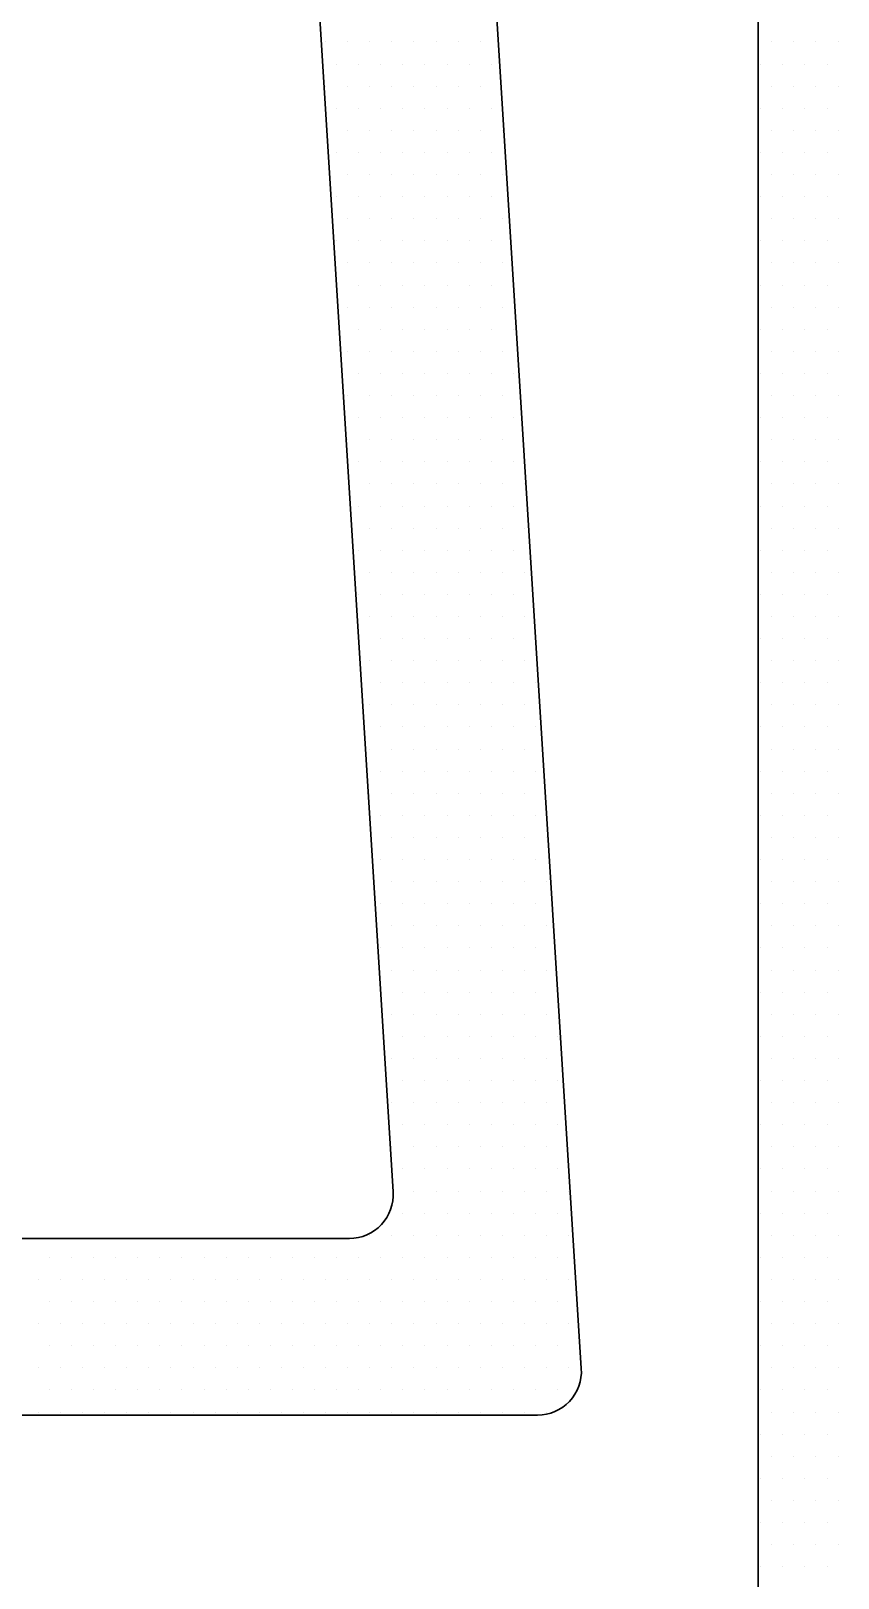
# Model space of a CAD drawing. Header units: inches. Extents: x 3.8 to 36.3, y 0.9 to 43.6.
# Drawn here: x 26.116 to 26.687, y 7.549 to 8.643 of the extents above; entities that cross this region are included whole.
import ezdxf

# ---------------------------------------------------------------- set-up
doc = ezdxf.new("R2010")
doc.units = ezdxf.units.IN
doc.header["$MEASUREMENT"] = 0
doc.layers.add('R-SWTS-DET1', color=1, linetype='Continuous')
doc.layers.add('R-SWTS-PAT1', color=5, linetype='Continuous')

msp = doc.modelspace()

# ---------------------------------------------------------------- linework, layer by layer
at = {"layer": 'R-SWTS-DET1', "lineweight": 30}
for p, q in [((26.50499, 7.6975), (26.40505, 9.29737)), ((26.28207, 9.2605), (26.37193, 7.8225)), ((26.63005, 9.08707), (26.63005, 7.49207)), ((26.34099, 7.78957), (24.92605, 7.78957)), ((24.39005, 7.66457), (26.47405, 7.66457))]:
    msp.add_line(p, q, dxfattribs=at)
for centre, end in [((26.34099, 7.82057), 3.57585), ((26.47405, 7.69557), 3.57435)]:
    msp.add_arc(centre, 0.031, 270, end, dxfattribs=at)
at = {"layer": 'R-SWTS-PAT1'}
for p, q in [((26.32411, 8.63558), (26.32411, 8.63558)), ((26.33974, 8.63558), (26.33974, 8.63558)), ((26.35536, 8.63558), (26.35536, 8.63558)), ((26.37099, 8.63558), (26.37099, 8.63558)), ((26.38661, 8.63558), (26.38661, 8.63558)), ((26.40224, 8.63558), (26.40224, 8.63558)), ((26.41786, 8.63558), (26.41786, 8.63558)), ((26.43349, 8.63558), (26.43349, 8.63558)), ((26.6397, 8.63558), (26.6397, 8.63558)), ((26.65532, 8.63558), (26.65532, 8.63558)), ((26.67095, 8.63558), (26.67095, 8.63558)), ((26.68657, 8.63558), (26.68657, 8.63558)), ((26.33193, 8.61996), (26.33193, 8.61996)), ((26.34755, 8.61996), (26.34755, 8.61996)), ((26.36318, 8.61996), (26.36318, 8.61996)), ((26.3788, 8.61996), (26.3788, 8.61996)), ((26.39443, 8.61996), (26.39443, 8.61996)), ((26.41005, 8.61996), (26.41005, 8.61996)), ((26.42568, 8.61996), (26.42568, 8.61996)), ((26.4413, 8.61996), (26.4413, 8.61996)), ((26.63189, 8.61996), (26.63189, 8.61996)), ((26.64751, 8.61996), (26.64751, 8.61996)), ((26.66314, 8.61996), (26.66314, 8.61996)), ((26.67876, 8.61996), (26.67876, 8.61996)), ((26.32411, 8.60433), (26.32411, 8.60433)), ((26.33974, 8.60433), (26.33974, 8.60433)), ((26.35536, 8.60433), (26.35536, 8.60433)), ((26.37099, 8.60433), (26.37099, 8.60433)), ((26.38661, 8.60433), (26.38661, 8.60433)), ((26.40224, 8.60433), (26.40224, 8.60433)), ((26.41786, 8.60433), (26.41786, 8.60433)), ((26.43349, 8.60433), (26.43349, 8.60433)), ((26.6397, 8.60433), (26.6397, 8.60433)), ((26.65532, 8.60433), (26.65532, 8.60433)), ((26.67095, 8.60433), (26.67095, 8.60433)), ((26.68657, 8.60433), (26.68657, 8.60433)), ((26.33193, 8.58871), (26.33193, 8.58871)), ((26.34755, 8.58871), (26.34755, 8.58871)), ((26.36318, 8.58871), (26.36318, 8.58871)), ((26.3788, 8.58871), (26.3788, 8.58871)), ((26.39443, 8.58871), (26.39443, 8.58871)), ((26.41005, 8.58871), (26.41005, 8.58871)), ((26.42568, 8.58871), (26.42568, 8.58871)), ((26.4413, 8.58871), (26.4413, 8.58871)), ((26.63189, 8.58871), (26.63189, 8.58871)), ((26.64751, 8.58871), (26.64751, 8.58871)), ((26.66314, 8.58871), (26.66314, 8.58871)), ((26.67876, 8.58871), (26.67876, 8.58871)), ((26.33974, 8.57308), (26.33974, 8.57308)), ((26.35536, 8.57308), (26.35536, 8.57308)), ((26.37099, 8.57308), (26.37099, 8.57308)), ((26.38661, 8.57308), (26.38661, 8.57308)), ((26.40224, 8.57308), (26.40224, 8.57308)), ((26.41786, 8.57308), (26.41786, 8.57308)), ((26.43349, 8.57308), (26.43349, 8.57308)), ((26.44911, 8.57308), (26.44911, 8.57308)), ((26.6397, 8.57308), (26.6397, 8.57308)), ((26.65532, 8.57308), (26.65532, 8.57308)), ((26.67095, 8.57308), (26.67095, 8.57308)), ((26.68657, 8.57308), (26.68657, 8.57308)), ((26.33193, 8.55746), (26.33193, 8.55746)), ((26.34755, 8.55746), (26.34755, 8.55746)), ((26.36318, 8.55746), (26.36318, 8.55746)), ((26.3788, 8.55746), (26.3788, 8.55746)), ((26.39443, 8.55746), (26.39443, 8.55746)), ((26.41005, 8.55746), (26.41005, 8.55746)), ((26.42568, 8.55746), (26.42568, 8.55746)), ((26.4413, 8.55746), (26.4413, 8.55746)), ((26.63189, 8.55746), (26.63189, 8.55746)), ((26.64751, 8.55746), (26.64751, 8.55746)), ((26.66314, 8.55746), (26.66314, 8.55746)), ((26.67876, 8.55746), (26.67876, 8.55746)), ((26.33974, 8.54183), (26.33974, 8.54183)), ((26.35536, 8.54183), (26.35536, 8.54183)), ((26.37099, 8.54183), (26.37099, 8.54183)), ((26.38661, 8.54183), (26.38661, 8.54183)), ((26.40224, 8.54183), (26.40224, 8.54183)), ((26.41786, 8.54183), (26.41786, 8.54183)), ((26.43349, 8.54183), (26.43349, 8.54183)), ((26.44911, 8.54183), (26.44911, 8.54183)), ((26.6397, 8.54183), (26.6397, 8.54183)), ((26.65532, 8.54183), (26.65532, 8.54183)), ((26.67095, 8.54183), (26.67095, 8.54183)), ((26.68657, 8.54183), (26.68657, 8.54183)), ((26.33193, 8.52621), (26.33193, 8.52621)), ((26.34755, 8.52621), (26.34755, 8.52621)), ((26.36318, 8.52621), (26.36318, 8.52621)), ((26.3788, 8.52621), (26.3788, 8.52621)), ((26.39443, 8.52621), (26.39443, 8.52621)), ((26.41005, 8.52621), (26.41005, 8.52621)), ((26.42568, 8.52621), (26.42568, 8.52621)), ((26.4413, 8.52621), (26.4413, 8.52621)), ((26.63189, 8.52621), (26.63189, 8.52621)), ((26.64751, 8.52621), (26.64751, 8.52621)), ((26.66314, 8.52621), (26.66314, 8.52621)), ((26.67876, 8.52621), (26.67876, 8.52621)), ((26.33974, 8.51058), (26.33974, 8.51058)), ((26.35536, 8.51058), (26.35536, 8.51058)), ((26.37099, 8.51058), (26.37099, 8.51058)), ((26.38661, 8.51058), (26.38661, 8.51058)), ((26.40224, 8.51058), (26.40224, 8.51058)), ((26.41786, 8.51058), (26.41786, 8.51058)), ((26.43349, 8.51058), (26.43349, 8.51058)), ((26.44911, 8.51058), (26.44911, 8.51058)), ((26.6397, 8.51058), (26.6397, 8.51058)), ((26.65532, 8.51058), (26.65532, 8.51058)), ((26.67095, 8.51058), (26.67095, 8.51058)), ((26.68657, 8.51058), (26.68657, 8.51058)), ((26.33193, 8.49496), (26.33193, 8.49496)), ((26.34755, 8.49496), (26.34755, 8.49496)), ((26.36318, 8.49496), (26.36318, 8.49496)), ((26.3788, 8.49496), (26.3788, 8.49496)), ((26.39443, 8.49496), (26.39443, 8.49496)), ((26.41005, 8.49496), (26.41005, 8.49496)), ((26.42568, 8.49496), (26.42568, 8.49496)), ((26.4413, 8.49496), (26.4413, 8.49496)), ((26.63189, 8.49496), (26.63189, 8.49496)), ((26.64751, 8.49496), (26.64751, 8.49496)), ((26.66314, 8.49496), (26.66314, 8.49496)), ((26.67876, 8.49496), (26.67876, 8.49496)), ((26.33974, 8.47933), (26.33974, 8.47933)), ((26.35536, 8.47933), (26.35536, 8.47933)), ((26.37099, 8.47933), (26.37099, 8.47933)), ((26.38661, 8.47933), (26.38661, 8.47933)), ((26.40224, 8.47933), (26.40224, 8.47933)), ((26.41786, 8.47933), (26.41786, 8.47933)), ((26.43349, 8.47933), (26.43349, 8.47933)), ((26.44911, 8.47933), (26.44911, 8.47933)), ((26.6397, 8.47933), (26.6397, 8.47933)), ((26.65532, 8.47933), (26.65532, 8.47933)), ((26.67095, 8.47933), (26.67095, 8.47933)), ((26.68657, 8.47933), (26.68657, 8.47933)), ((26.33193, 8.46371), (26.33193, 8.46371)), ((26.34755, 8.46371), (26.34755, 8.46371)), ((26.36318, 8.46371), (26.36318, 8.46371)), ((26.3788, 8.46371), (26.3788, 8.46371)), ((26.39443, 8.46371), (26.39443, 8.46371)), ((26.41005, 8.46371), (26.41005, 8.46371)), ((26.42568, 8.46371), (26.42568, 8.46371)), ((26.4413, 8.46371), (26.4413, 8.46371)), ((26.45693, 8.46371), (26.45693, 8.46371)), ((26.63189, 8.46371), (26.63189, 8.46371)), ((26.64751, 8.46371), (26.64751, 8.46371)), ((26.66314, 8.46371), (26.66314, 8.46371)), ((26.67876, 8.46371), (26.67876, 8.46371)), ((26.33974, 8.44808), (26.33974, 8.44808)), ((26.35536, 8.44808), (26.35536, 8.44808)), ((26.37099, 8.44808), (26.37099, 8.44808)), ((26.38661, 8.44808), (26.38661, 8.44808)), ((26.40224, 8.44808), (26.40224, 8.44808)), ((26.41786, 8.44808), (26.41786, 8.44808)), ((26.43349, 8.44808), (26.43349, 8.44808)), ((26.44911, 8.44808), (26.44911, 8.44808)), ((26.6397, 8.44808), (26.6397, 8.44808)), ((26.65532, 8.44808), (26.65532, 8.44808)), ((26.67095, 8.44808), (26.67095, 8.44808)), ((26.68657, 8.44808), (26.68657, 8.44808)), ((26.34755, 8.43246), (26.34755, 8.43246)), ((26.36318, 8.43246), (26.36318, 8.43246)), ((26.3788, 8.43246), (26.3788, 8.43246)), ((26.39443, 8.43246), (26.39443, 8.43246)), ((26.41005, 8.43246), (26.41005, 8.43246)), ((26.42568, 8.43246), (26.42568, 8.43246)), ((26.4413, 8.43246), (26.4413, 8.43246)), ((26.45693, 8.43246), (26.45693, 8.43246)), ((26.63189, 8.43246), (26.63189, 8.43246)), ((26.64751, 8.43246), (26.64751, 8.43246)), ((26.66314, 8.43246), (26.66314, 8.43246)), ((26.67876, 8.43246), (26.67876, 8.43246)), ((26.33974, 8.41683), (26.33974, 8.41683)), ((26.35536, 8.41683), (26.35536, 8.41683)), ((26.37099, 8.41683), (26.37099, 8.41683)), ((26.38661, 8.41683), (26.38661, 8.41683)), ((26.40224, 8.41683), (26.40224, 8.41683)), ((26.41786, 8.41683), (26.41786, 8.41683)), ((26.43349, 8.41683), (26.43349, 8.41683)), ((26.44911, 8.41683), (26.44911, 8.41683)), ((26.6397, 8.41683), (26.6397, 8.41683)), ((26.65532, 8.41683), (26.65532, 8.41683)), ((26.67095, 8.41683), (26.67095, 8.41683)), ((26.68657, 8.41683), (26.68657, 8.41683)), ((26.34755, 8.40121), (26.34755, 8.40121)), ((26.36318, 8.40121), (26.36318, 8.40121)), ((26.3788, 8.40121), (26.3788, 8.40121)), ((26.39443, 8.40121), (26.39443, 8.40121)), ((26.41005, 8.40121), (26.41005, 8.40121)), ((26.42568, 8.40121), (26.42568, 8.40121)), ((26.4413, 8.40121), (26.4413, 8.40121)), ((26.45693, 8.40121), (26.45693, 8.40121)), ((26.63189, 8.40121), (26.63189, 8.40121)), ((26.64751, 8.40121), (26.64751, 8.40121)), ((26.66314, 8.40121), (26.66314, 8.40121)), ((26.67876, 8.40121), (26.67876, 8.40121)), ((26.33974, 8.38558), (26.33974, 8.38558)), ((26.35536, 8.38558), (26.35536, 8.38558)), ((26.37099, 8.38558), (26.37099, 8.38558)), ((26.38661, 8.38558), (26.38661, 8.38558)), ((26.40224, 8.38558), (26.40224, 8.38558)), ((26.41786, 8.38558), (26.41786, 8.38558)), ((26.43349, 8.38558), (26.43349, 8.38558)), ((26.44911, 8.38558), (26.44911, 8.38558)), ((26.6397, 8.38558), (26.6397, 8.38558)), ((26.65532, 8.38558), (26.65532, 8.38558)), ((26.67095, 8.38558), (26.67095, 8.38558)), ((26.68657, 8.38558), (26.68657, 8.38558)), ((26.34755, 8.36996), (26.34755, 8.36996)), ((26.36318, 8.36996), (26.36318, 8.36996)), ((26.3788, 8.36996), (26.3788, 8.36996)), ((26.39443, 8.36996), (26.39443, 8.36996)), ((26.41005, 8.36996), (26.41005, 8.36996)), ((26.42568, 8.36996), (26.42568, 8.36996)), ((26.4413, 8.36996), (26.4413, 8.36996)), ((26.45693, 8.36996), (26.45693, 8.36996)), ((26.63189, 8.36996), (26.63189, 8.36996)), ((26.64751, 8.36996), (26.64751, 8.36996)), ((26.66314, 8.36996), (26.66314, 8.36996)), ((26.67876, 8.36996), (26.67876, 8.36996)), ((26.33974, 8.35433), (26.33974, 8.35433)), ((26.35536, 8.35433), (26.35536, 8.35433)), ((26.37099, 8.35433), (26.37099, 8.35433)), ((26.38661, 8.35433), (26.38661, 8.35433)), ((26.40224, 8.35433), (26.40224, 8.35433)), ((26.41786, 8.35433), (26.41786, 8.35433)), ((26.43349, 8.35433), (26.43349, 8.35433)), ((26.44911, 8.35433), (26.44911, 8.35433)), ((26.6397, 8.35433), (26.6397, 8.35433)), ((26.65532, 8.35433), (26.65532, 8.35433)), ((26.67095, 8.35433), (26.67095, 8.35433)), ((26.68657, 8.35433), (26.68657, 8.35433)), ((26.34755, 8.33871), (26.34755, 8.33871)), ((26.36318, 8.33871), (26.36318, 8.33871)), ((26.3788, 8.33871), (26.3788, 8.33871)), ((26.39443, 8.33871), (26.39443, 8.33871)), ((26.41005, 8.33871), (26.41005, 8.33871)), ((26.42568, 8.33871), (26.42568, 8.33871)), ((26.4413, 8.33871), (26.4413, 8.33871)), ((26.45693, 8.33871), (26.45693, 8.33871)), ((26.63189, 8.33871), (26.63189, 8.33871)), ((26.64751, 8.33871), (26.64751, 8.33871)), ((26.66314, 8.33871), (26.66314, 8.33871)), ((26.67876, 8.33871), (26.67876, 8.33871)), ((26.35536, 8.32308), (26.35536, 8.32308)), ((26.37099, 8.32308), (26.37099, 8.32308)), ((26.38661, 8.32308), (26.38661, 8.32308)), ((26.40224, 8.32308), (26.40224, 8.32308)), ((26.41786, 8.32308), (26.41786, 8.32308)), ((26.43349, 8.32308), (26.43349, 8.32308)), ((26.44911, 8.32308), (26.44911, 8.32308)), ((26.46474, 8.32308), (26.46474, 8.32308)), ((26.6397, 8.32308), (26.6397, 8.32308)), ((26.65532, 8.32308), (26.65532, 8.32308)), ((26.67095, 8.32308), (26.67095, 8.32308)), ((26.68657, 8.32308), (26.68657, 8.32308)), ((26.34755, 8.30746), (26.34755, 8.30746)), ((26.36318, 8.30746), (26.36318, 8.30746)), ((26.3788, 8.30746), (26.3788, 8.30746)), ((26.39443, 8.30746), (26.39443, 8.30746)), ((26.41005, 8.30746), (26.41005, 8.30746)), ((26.42568, 8.30746), (26.42568, 8.30746)), ((26.4413, 8.30746), (26.4413, 8.30746)), ((26.45693, 8.30746), (26.45693, 8.30746)), ((26.63189, 8.30746), (26.63189, 8.30746)), ((26.64751, 8.30746), (26.64751, 8.30746)), ((26.66314, 8.30746), (26.66314, 8.30746)), ((26.67876, 8.30746), (26.67876, 8.30746)), ((26.35536, 8.29183), (26.35536, 8.29183)), ((26.37099, 8.29183), (26.37099, 8.29183)), ((26.38661, 8.29183), (26.38661, 8.29183)), ((26.40224, 8.29183), (26.40224, 8.29183)), ((26.41786, 8.29183), (26.41786, 8.29183)), ((26.43349, 8.29183), (26.43349, 8.29183)), ((26.44911, 8.29183), (26.44911, 8.29183)), ((26.46474, 8.29183), (26.46474, 8.29183)), ((26.6397, 8.29183), (26.6397, 8.29183)), ((26.65532, 8.29183), (26.65532, 8.29183)), ((26.67095, 8.29183), (26.67095, 8.29183)), ((26.68657, 8.29183), (26.68657, 8.29183)), ((26.34755, 8.27621), (26.34755, 8.27621)), ((26.36318, 8.27621), (26.36318, 8.27621)), ((26.3788, 8.27621), (26.3788, 8.27621)), ((26.39443, 8.27621), (26.39443, 8.27621)), ((26.41005, 8.27621), (26.41005, 8.27621)), ((26.42568, 8.27621), (26.42568, 8.27621)), ((26.4413, 8.27621), (26.4413, 8.27621)), ((26.45693, 8.27621), (26.45693, 8.27621)), ((26.63189, 8.27621), (26.63189, 8.27621)), ((26.64751, 8.27621), (26.64751, 8.27621)), ((26.66314, 8.27621), (26.66314, 8.27621)), ((26.67876, 8.27621), (26.67876, 8.27621)), ((26.35536, 8.26058), (26.35536, 8.26058)), ((26.37099, 8.26058), (26.37099, 8.26058)), ((26.38661, 8.26058), (26.38661, 8.26058)), ((26.40224, 8.26058), (26.40224, 8.26058)), ((26.41786, 8.26058), (26.41786, 8.26058)), ((26.43349, 8.26058), (26.43349, 8.26058)), ((26.44911, 8.26058), (26.44911, 8.26058)), ((26.46474, 8.26058), (26.46474, 8.26058)), ((26.6397, 8.26058), (26.6397, 8.26058)), ((26.65532, 8.26058), (26.65532, 8.26058)), ((26.67095, 8.26058), (26.67095, 8.26058)), ((26.68657, 8.26058), (26.68657, 8.26058)), ((26.34755, 8.24496), (26.34755, 8.24496)), ((26.36318, 8.24496), (26.36318, 8.24496)), ((26.3788, 8.24496), (26.3788, 8.24496)), ((26.39443, 8.24496), (26.39443, 8.24496)), ((26.41005, 8.24496), (26.41005, 8.24496)), ((26.42568, 8.24496), (26.42568, 8.24496)), ((26.4413, 8.24496), (26.4413, 8.24496)), ((26.45693, 8.24496), (26.45693, 8.24496)), ((26.63189, 8.24496), (26.63189, 8.24496)), ((26.64751, 8.24496), (26.64751, 8.24496)), ((26.66314, 8.24496), (26.66314, 8.24496)), ((26.67876, 8.24496), (26.67876, 8.24496)), ((26.35536, 8.22933), (26.35536, 8.22933)), ((26.37099, 8.22933), (26.37099, 8.22933)), ((26.38661, 8.22933), (26.38661, 8.22933)), ((26.40224, 8.22933), (26.40224, 8.22933)), ((26.41786, 8.22933), (26.41786, 8.22933)), ((26.43349, 8.22933), (26.43349, 8.22933)), ((26.44911, 8.22933), (26.44911, 8.22933)), ((26.46474, 8.22933), (26.46474, 8.22933)), ((26.6397, 8.22933), (26.6397, 8.22933)), ((26.65532, 8.22933), (26.65532, 8.22933)), ((26.67095, 8.22933), (26.67095, 8.22933)), ((26.68657, 8.22933), (26.68657, 8.22933)), ((26.34755, 8.21371), (26.34755, 8.21371)), ((26.36318, 8.21371), (26.36318, 8.21371)), ((26.3788, 8.21371), (26.3788, 8.21371)), ((26.39443, 8.21371), (26.39443, 8.21371)), ((26.41005, 8.21371), (26.41005, 8.21371)), ((26.42568, 8.21371), (26.42568, 8.21371)), ((26.4413, 8.21371), (26.4413, 8.21371)), ((26.45693, 8.21371), (26.45693, 8.21371)), ((26.47255, 8.21371), (26.47255, 8.21371)), ((26.63189, 8.21371), (26.63189, 8.21371)), ((26.64751, 8.21371), (26.64751, 8.21371)), ((26.66314, 8.21371), (26.66314, 8.21371)), ((26.67876, 8.21371), (26.67876, 8.21371)), ((26.35536, 8.19808), (26.35536, 8.19808)), ((26.37099, 8.19808), (26.37099, 8.19808)), ((26.38661, 8.19808), (26.38661, 8.19808)), ((26.40224, 8.19808), (26.40224, 8.19808)), ((26.41786, 8.19808), (26.41786, 8.19808)), ((26.43349, 8.19808), (26.43349, 8.19808)), ((26.44911, 8.19808), (26.44911, 8.19808)), ((26.46474, 8.19808), (26.46474, 8.19808)), ((26.6397, 8.19808), (26.6397, 8.19808)), ((26.65532, 8.19808), (26.65532, 8.19808)), ((26.67095, 8.19808), (26.67095, 8.19808)), ((26.68657, 8.19808), (26.68657, 8.19808)), ((26.36318, 8.18246), (26.36318, 8.18246)), ((26.3788, 8.18246), (26.3788, 8.18246)), ((26.39443, 8.18246), (26.39443, 8.18246)), ((26.41005, 8.18246), (26.41005, 8.18246)), ((26.42568, 8.18246), (26.42568, 8.18246)), ((26.4413, 8.18246), (26.4413, 8.18246)), ((26.45693, 8.18246), (26.45693, 8.18246)), ((26.47255, 8.18246), (26.47255, 8.18246)), ((26.63189, 8.18246), (26.63189, 8.18246)), ((26.64751, 8.18246), (26.64751, 8.18246)), ((26.66314, 8.18246), (26.66314, 8.18246)), ((26.67876, 8.18246), (26.67876, 8.18246)), ((26.35536, 8.16683), (26.35536, 8.16683)), ((26.37099, 8.16683), (26.37099, 8.16683)), ((26.38661, 8.16683), (26.38661, 8.16683)), ((26.40224, 8.16683), (26.40224, 8.16683)), ((26.41786, 8.16683), (26.41786, 8.16683)), ((26.43349, 8.16683), (26.43349, 8.16683)), ((26.44911, 8.16683), (26.44911, 8.16683)), ((26.46474, 8.16683), (26.46474, 8.16683)), ((26.6397, 8.16683), (26.6397, 8.16683)), ((26.65532, 8.16683), (26.65532, 8.16683)), ((26.67095, 8.16683), (26.67095, 8.16683)), ((26.68657, 8.16683), (26.68657, 8.16683)), ((26.36318, 8.15121), (26.36318, 8.15121)), ((26.3788, 8.15121), (26.3788, 8.15121)), ((26.39443, 8.15121), (26.39443, 8.15121)), ((26.41005, 8.15121), (26.41005, 8.15121)), ((26.42568, 8.15121), (26.42568, 8.15121)), ((26.4413, 8.15121), (26.4413, 8.15121)), ((26.45693, 8.15121), (26.45693, 8.15121)), ((26.47255, 8.15121), (26.47255, 8.15121)), ((26.63189, 8.15121), (26.63189, 8.15121)), ((26.64751, 8.15121), (26.64751, 8.15121)), ((26.66314, 8.15121), (26.66314, 8.15121)), ((26.67876, 8.15121), (26.67876, 8.15121)), ((26.35536, 8.13558), (26.35536, 8.13558)), ((26.37099, 8.13558), (26.37099, 8.13558)), ((26.38661, 8.13558), (26.38661, 8.13558)), ((26.40224, 8.13558), (26.40224, 8.13558)), ((26.41786, 8.13558), (26.41786, 8.13558)), ((26.43349, 8.13558), (26.43349, 8.13558)), ((26.44911, 8.13558), (26.44911, 8.13558)), ((26.46474, 8.13558), (26.46474, 8.13558)), ((26.6397, 8.13558), (26.6397, 8.13558)), ((26.65532, 8.13558), (26.65532, 8.13558)), ((26.67095, 8.13558), (26.67095, 8.13558)), ((26.68657, 8.13558), (26.68657, 8.13558)), ((26.36318, 8.11996), (26.36318, 8.11996)), ((26.3788, 8.11996), (26.3788, 8.11996)), ((26.39443, 8.11996), (26.39443, 8.11996)), ((26.41005, 8.11996), (26.41005, 8.11996)), ((26.42568, 8.11996), (26.42568, 8.11996)), ((26.4413, 8.11996), (26.4413, 8.11996)), ((26.45693, 8.11996), (26.45693, 8.11996)), ((26.47255, 8.11996), (26.47255, 8.11996)), ((26.63189, 8.11996), (26.63189, 8.11996)), ((26.64751, 8.11996), (26.64751, 8.11996)), ((26.66314, 8.11996), (26.66314, 8.11996)), ((26.67876, 8.11996), (26.67876, 8.11996)), ((26.35536, 8.10433), (26.35536, 8.10433)), ((26.37099, 8.10433), (26.37099, 8.10433)), ((26.38661, 8.10433), (26.38661, 8.10433)), ((26.40224, 8.10433), (26.40224, 8.10433)), ((26.41786, 8.10433), (26.41786, 8.10433)), ((26.43349, 8.10433), (26.43349, 8.10433)), ((26.44911, 8.10433), (26.44911, 8.10433)), ((26.46474, 8.10433), (26.46474, 8.10433)), ((26.6397, 8.10433), (26.6397, 8.10433)), ((26.65532, 8.10433), (26.65532, 8.10433)), ((26.67095, 8.10433), (26.67095, 8.10433)), ((26.68657, 8.10433), (26.68657, 8.10433)), ((26.36318, 8.08871), (26.36318, 8.08871)), ((26.3788, 8.08871), (26.3788, 8.08871)), ((26.39443, 8.08871), (26.39443, 8.08871)), ((26.41005, 8.08871), (26.41005, 8.08871)), ((26.42568, 8.08871), (26.42568, 8.08871)), ((26.4413, 8.08871), (26.4413, 8.08871)), ((26.45693, 8.08871), (26.45693, 8.08871)), ((26.47255, 8.08871), (26.47255, 8.08871)), ((26.63189, 8.08871), (26.63189, 8.08871)), ((26.64751, 8.08871), (26.64751, 8.08871)), ((26.66314, 8.08871), (26.66314, 8.08871)), ((26.67876, 8.08871), (26.67876, 8.08871)), ((26.37099, 8.07308), (26.37099, 8.07308)), ((26.38661, 8.07308), (26.38661, 8.07308)), ((26.40224, 8.07308), (26.40224, 8.07308)), ((26.41786, 8.07308), (26.41786, 8.07308)), ((26.43349, 8.07308), (26.43349, 8.07308)), ((26.44911, 8.07308), (26.44911, 8.07308)), ((26.46474, 8.07308), (26.46474, 8.07308)), ((26.48036, 8.07308), (26.48036, 8.07308)), ((26.6397, 8.07308), (26.6397, 8.07308)), ((26.65532, 8.07308), (26.65532, 8.07308)), ((26.67095, 8.07308), (26.67095, 8.07308)), ((26.68657, 8.07308), (26.68657, 8.07308)), ((26.36318, 8.05746), (26.36318, 8.05746)), ((26.3788, 8.05746), (26.3788, 8.05746)), ((26.39443, 8.05746), (26.39443, 8.05746)), ((26.41005, 8.05746), (26.41005, 8.05746)), ((26.42568, 8.05746), (26.42568, 8.05746)), ((26.4413, 8.05746), (26.4413, 8.05746)), ((26.45693, 8.05746), (26.45693, 8.05746)), ((26.47255, 8.05746), (26.47255, 8.05746)), ((26.63189, 8.05746), (26.63189, 8.05746)), ((26.64751, 8.05746), (26.64751, 8.05746)), ((26.66314, 8.05746), (26.66314, 8.05746)), ((26.67876, 8.05746), (26.67876, 8.05746)), ((26.37099, 8.04183), (26.37099, 8.04183)), ((26.38661, 8.04183), (26.38661, 8.04183)), ((26.40224, 8.04183), (26.40224, 8.04183)), ((26.41786, 8.04183), (26.41786, 8.04183)), ((26.43349, 8.04183), (26.43349, 8.04183)), ((26.44911, 8.04183), (26.44911, 8.04183)), ((26.46474, 8.04183), (26.46474, 8.04183)), ((26.48036, 8.04183), (26.48036, 8.04183)), ((26.6397, 8.04183), (26.6397, 8.04183)), ((26.65532, 8.04183), (26.65532, 8.04183)), ((26.67095, 8.04183), (26.67095, 8.04183)), ((26.68657, 8.04183), (26.68657, 8.04183)), ((26.36318, 8.02621), (26.36318, 8.02621)), ((26.3788, 8.02621), (26.3788, 8.02621)), ((26.39443, 8.02621), (26.39443, 8.02621)), ((26.41005, 8.02621), (26.41005, 8.02621)), ((26.42568, 8.02621), (26.42568, 8.02621)), ((26.4413, 8.02621), (26.4413, 8.02621)), ((26.45693, 8.02621), (26.45693, 8.02621)), ((26.47255, 8.02621), (26.47255, 8.02621)), ((26.63189, 8.02621), (26.63189, 8.02621)), ((26.64751, 8.02621), (26.64751, 8.02621)), ((26.66314, 8.02621), (26.66314, 8.02621)), ((26.67876, 8.02621), (26.67876, 8.02621)), ((26.37099, 8.01058), (26.37099, 8.01058)), ((26.38661, 8.01058), (26.38661, 8.01058)), ((26.40224, 8.01058), (26.40224, 8.01058)), ((26.41786, 8.01058), (26.41786, 8.01058)), ((26.43349, 8.01058), (26.43349, 8.01058)), ((26.44911, 8.01058), (26.44911, 8.01058)), ((26.46474, 8.01058), (26.46474, 8.01058)), ((26.48036, 8.01058), (26.48036, 8.01058)), ((26.6397, 8.01058), (26.6397, 8.01058)), ((26.65532, 8.01058), (26.65532, 8.01058)), ((26.67095, 8.01058), (26.67095, 8.01058)), ((26.68657, 8.01058), (26.68657, 8.01058)), ((26.36318, 7.99496), (26.36318, 7.99496)), ((26.3788, 7.99496), (26.3788, 7.99496)), ((26.39443, 7.99496), (26.39443, 7.99496)), ((26.41005, 7.99496), (26.41005, 7.99496)), ((26.42568, 7.99496), (26.42568, 7.99496)), ((26.4413, 7.99496), (26.4413, 7.99496)), ((26.45693, 7.99496), (26.45693, 7.99496)), ((26.47255, 7.99496), (26.47255, 7.99496)), ((26.63189, 7.99496), (26.63189, 7.99496)), ((26.64751, 7.99496), (26.64751, 7.99496)), ((26.66314, 7.99496), (26.66314, 7.99496)), ((26.67876, 7.99496), (26.67876, 7.99496)), ((26.37099, 7.97933), (26.37099, 7.97933)), ((26.38661, 7.97933), (26.38661, 7.97933)), ((26.40224, 7.97933), (26.40224, 7.97933)), ((26.41786, 7.97933), (26.41786, 7.97933)), ((26.43349, 7.97933), (26.43349, 7.97933)), ((26.44911, 7.97933), (26.44911, 7.97933)), ((26.46474, 7.97933), (26.46474, 7.97933)), ((26.48036, 7.97933), (26.48036, 7.97933)), ((26.6397, 7.97933), (26.6397, 7.97933)), ((26.65532, 7.97933), (26.65532, 7.97933)), ((26.67095, 7.97933), (26.67095, 7.97933)), ((26.68657, 7.97933), (26.68657, 7.97933)), ((26.36318, 7.96371), (26.36318, 7.96371)), ((26.3788, 7.96371), (26.3788, 7.96371)), ((26.39443, 7.96371), (26.39443, 7.96371)), ((26.41005, 7.96371), (26.41005, 7.96371)), ((26.42568, 7.96371), (26.42568, 7.96371)), ((26.4413, 7.96371), (26.4413, 7.96371)), ((26.45693, 7.96371), (26.45693, 7.96371)), ((26.47255, 7.96371), (26.47255, 7.96371)), ((26.48818, 7.96371), (26.48818, 7.96371)), ((26.63189, 7.96371), (26.63189, 7.96371)), ((26.64751, 7.96371), (26.64751, 7.96371)), ((26.66314, 7.96371), (26.66314, 7.96371)), ((26.67876, 7.96371), (26.67876, 7.96371)), ((26.37099, 7.94808), (26.37099, 7.94808)), ((26.38661, 7.94808), (26.38661, 7.94808)), ((26.40224, 7.94808), (26.40224, 7.94808)), ((26.41786, 7.94808), (26.41786, 7.94808)), ((26.43349, 7.94808), (26.43349, 7.94808)), ((26.44911, 7.94808), (26.44911, 7.94808)), ((26.46474, 7.94808), (26.46474, 7.94808)), ((26.48036, 7.94808), (26.48036, 7.94808)), ((26.6397, 7.94808), (26.6397, 7.94808)), ((26.65532, 7.94808), (26.65532, 7.94808)), ((26.67095, 7.94808), (26.67095, 7.94808)), ((26.68657, 7.94808), (26.68657, 7.94808)), ((26.3788, 7.93246), (26.3788, 7.93246)), ((26.39443, 7.93246), (26.39443, 7.93246)), ((26.41005, 7.93246), (26.41005, 7.93246)), ((26.42568, 7.93246), (26.42568, 7.93246)), ((26.4413, 7.93246), (26.4413, 7.93246)), ((26.45693, 7.93246), (26.45693, 7.93246)), ((26.47255, 7.93246), (26.47255, 7.93246)), ((26.48818, 7.93246), (26.48818, 7.93246)), ((26.63189, 7.93246), (26.63189, 7.93246)), ((26.64751, 7.93246), (26.64751, 7.93246)), ((26.66314, 7.93246), (26.66314, 7.93246)), ((26.67876, 7.93246), (26.67876, 7.93246)), ((26.37099, 7.91683), (26.37099, 7.91683)), ((26.38661, 7.91683), (26.38661, 7.91683)), ((26.40224, 7.91683), (26.40224, 7.91683)), ((26.41786, 7.91683), (26.41786, 7.91683)), ((26.43349, 7.91683), (26.43349, 7.91683)), ((26.44911, 7.91683), (26.44911, 7.91683)), ((26.46474, 7.91683), (26.46474, 7.91683)), ((26.48036, 7.91683), (26.48036, 7.91683)), ((26.6397, 7.91683), (26.6397, 7.91683)), ((26.65532, 7.91683), (26.65532, 7.91683)), ((26.67095, 7.91683), (26.67095, 7.91683)), ((26.68657, 7.91683), (26.68657, 7.91683)), ((26.3788, 7.90121), (26.3788, 7.90121)), ((26.39443, 7.90121), (26.39443, 7.90121)), ((26.41005, 7.90121), (26.41005, 7.90121)), ((26.42568, 7.90121), (26.42568, 7.90121)), ((26.4413, 7.90121), (26.4413, 7.90121)), ((26.45693, 7.90121), (26.45693, 7.90121)), ((26.47255, 7.90121), (26.47255, 7.90121)), ((26.48818, 7.90121), (26.48818, 7.90121)), ((26.63189, 7.90121), (26.63189, 7.90121)), ((26.64751, 7.90121), (26.64751, 7.90121)), ((26.66314, 7.90121), (26.66314, 7.90121)), ((26.67876, 7.90121), (26.67876, 7.90121)), ((26.37099, 7.88558), (26.37099, 7.88558)), ((26.38661, 7.88558), (26.38661, 7.88558)), ((26.40224, 7.88558), (26.40224, 7.88558)), ((26.41786, 7.88558), (26.41786, 7.88558)), ((26.43349, 7.88558), (26.43349, 7.88558)), ((26.44911, 7.88558), (26.44911, 7.88558)), ((26.46474, 7.88558), (26.46474, 7.88558)), ((26.48036, 7.88558), (26.48036, 7.88558)), ((26.6397, 7.88558), (26.6397, 7.88558)), ((26.65532, 7.88558), (26.65532, 7.88558)), ((26.67095, 7.88558), (26.67095, 7.88558)), ((26.68657, 7.88558), (26.68657, 7.88558)), ((26.3788, 7.86996), (26.3788, 7.86996)), ((26.39443, 7.86996), (26.39443, 7.86996)), ((26.41005, 7.86996), (26.41005, 7.86996)), ((26.42568, 7.86996), (26.42568, 7.86996)), ((26.4413, 7.86996), (26.4413, 7.86996)), ((26.45693, 7.86996), (26.45693, 7.86996)), ((26.47255, 7.86996), (26.47255, 7.86996)), ((26.48818, 7.86996), (26.48818, 7.86996)), ((26.63189, 7.86996), (26.63189, 7.86996)), ((26.64751, 7.86996), (26.64751, 7.86996)), ((26.66314, 7.86996), (26.66314, 7.86996)), ((26.67876, 7.86996), (26.67876, 7.86996)), ((26.37099, 7.85433), (26.37099, 7.85433)), ((26.38661, 7.85433), (26.38661, 7.85433)), ((26.40224, 7.85433), (26.40224, 7.85433)), ((26.41786, 7.85433), (26.41786, 7.85433)), ((26.43349, 7.85433), (26.43349, 7.85433)), ((26.44911, 7.85433), (26.44911, 7.85433)), ((26.46474, 7.85433), (26.46474, 7.85433)), ((26.48036, 7.85433), (26.48036, 7.85433)), ((26.6397, 7.85433), (26.6397, 7.85433)), ((26.65532, 7.85433), (26.65532, 7.85433)), ((26.67095, 7.85433), (26.67095, 7.85433)), ((26.68657, 7.85433), (26.68657, 7.85433)), ((26.3788, 7.83871), (26.3788, 7.83871)), ((26.39443, 7.83871), (26.39443, 7.83871)), ((26.41005, 7.83871), (26.41005, 7.83871)), ((26.42568, 7.83871), (26.42568, 7.83871)), ((26.4413, 7.83871), (26.4413, 7.83871)), ((26.45693, 7.83871), (26.45693, 7.83871)), ((26.47255, 7.83871), (26.47255, 7.83871)), ((26.48818, 7.83871), (26.48818, 7.83871)), ((26.63189, 7.83871), (26.63189, 7.83871)), ((26.64751, 7.83871), (26.64751, 7.83871)), ((26.66314, 7.83871), (26.66314, 7.83871)), ((26.67876, 7.83871), (26.67876, 7.83871)), ((26.38661, 7.82308), (26.38661, 7.82308)), ((26.40224, 7.82308), (26.40224, 7.82308)), ((26.41786, 7.82308), (26.41786, 7.82308)), ((26.43349, 7.82308), (26.43349, 7.82308)), ((26.44911, 7.82308), (26.44911, 7.82308)), ((26.46474, 7.82308), (26.46474, 7.82308)), ((26.48036, 7.82308), (26.48036, 7.82308)), ((26.49599, 7.82308), (26.49599, 7.82308)), ((26.6397, 7.82308), (26.6397, 7.82308)), ((26.65532, 7.82308), (26.65532, 7.82308)), ((26.67095, 7.82308), (26.67095, 7.82308)), ((26.68657, 7.82308), (26.68657, 7.82308)), ((26.3788, 7.80746), (26.3788, 7.80746)), ((26.39443, 7.80746), (26.39443, 7.80746)), ((26.41005, 7.80746), (26.41005, 7.80746)), ((26.42568, 7.80746), (26.42568, 7.80746)), ((26.4413, 7.80746), (26.4413, 7.80746)), ((26.45693, 7.80746), (26.45693, 7.80746)), ((26.47255, 7.80746), (26.47255, 7.80746)), ((26.48818, 7.80746), (26.48818, 7.80746)), ((26.63189, 7.80746), (26.63189, 7.80746)), ((26.64751, 7.80746), (26.64751, 7.80746)), ((26.66314, 7.80746), (26.66314, 7.80746)), ((26.67876, 7.80746), (26.67876, 7.80746)), ((26.35536, 7.79183), (26.35536, 7.79183)), ((26.37099, 7.79183), (26.37099, 7.79183)), ((26.38661, 7.79183), (26.38661, 7.79183)), ((26.40224, 7.79183), (26.40224, 7.79183)), ((26.41786, 7.79183), (26.41786, 7.79183)), ((26.43349, 7.79183), (26.43349, 7.79183)), ((26.44911, 7.79183), (26.44911, 7.79183)), ((26.46474, 7.79183), (26.46474, 7.79183)), ((26.48036, 7.79183), (26.48036, 7.79183)), ((26.49599, 7.79183), (26.49599, 7.79183)), ((26.6397, 7.79183), (26.6397, 7.79183)), ((26.65532, 7.79183), (26.65532, 7.79183)), ((26.67095, 7.79183), (26.67095, 7.79183)), ((26.68657, 7.79183), (26.68657, 7.79183)), ((26.1288, 7.77621), (26.1288, 7.77621)), ((26.14443, 7.77621), (26.14443, 7.77621)), ((26.16005, 7.77621), (26.16005, 7.77621)), ((26.17568, 7.77621), (26.17568, 7.77621)), ((26.1913, 7.77621), (26.1913, 7.77621)), ((26.20693, 7.77621), (26.20693, 7.77621)), ((26.22255, 7.77621), (26.22255, 7.77621)), ((26.23818, 7.77621), (26.23818, 7.77621)), ((26.2538, 7.77621), (26.2538, 7.77621)), ((26.26943, 7.77621), (26.26943, 7.77621)), ((26.28505, 7.77621), (26.28505, 7.77621)), ((26.30068, 7.77621), (26.30068, 7.77621)), ((26.3163, 7.77621), (26.3163, 7.77621)), ((26.33193, 7.77621), (26.33193, 7.77621)), ((26.34755, 7.77621), (26.34755, 7.77621)), ((26.36318, 7.77621), (26.36318, 7.77621)), ((26.3788, 7.77621), (26.3788, 7.77621)), ((26.39443, 7.77621), (26.39443, 7.77621)), ((26.41005, 7.77621), (26.41005, 7.77621)), ((26.42568, 7.77621), (26.42568, 7.77621)), ((26.4413, 7.77621), (26.4413, 7.77621)), ((26.45693, 7.77621), (26.45693, 7.77621)), ((26.47255, 7.77621), (26.47255, 7.77621)), ((26.48818, 7.77621), (26.48818, 7.77621)), ((26.63189, 7.77621), (26.63189, 7.77621)), ((26.64751, 7.77621), (26.64751, 7.77621)), ((26.66314, 7.77621), (26.66314, 7.77621)), ((26.67876, 7.77621), (26.67876, 7.77621)), ((26.12099, 7.76058), (26.12099, 7.76058)), ((26.13661, 7.76058), (26.13661, 7.76058)), ((26.15224, 7.76058), (26.15224, 7.76058)), ((26.16786, 7.76058), (26.16786, 7.76058)), ((26.18349, 7.76058), (26.18349, 7.76058)), ((26.19911, 7.76058), (26.19911, 7.76058)), ((26.21474, 7.76058), (26.21474, 7.76058)), ((26.23036, 7.76058), (26.23036, 7.76058)), ((26.24599, 7.76058), (26.24599, 7.76058)), ((26.26161, 7.76058), (26.26161, 7.76058)), ((26.27724, 7.76058), (26.27724, 7.76058)), ((26.29286, 7.76058), (26.29286, 7.76058)), ((26.30849, 7.76058), (26.30849, 7.76058)), ((26.32411, 7.76058), (26.32411, 7.76058)), ((26.33974, 7.76058), (26.33974, 7.76058)), ((26.35536, 7.76058), (26.35536, 7.76058)), ((26.37099, 7.76058), (26.37099, 7.76058)), ((26.38661, 7.76058), (26.38661, 7.76058)), ((26.40224, 7.76058), (26.40224, 7.76058)), ((26.41786, 7.76058), (26.41786, 7.76058)), ((26.43349, 7.76058), (26.43349, 7.76058)), ((26.44911, 7.76058), (26.44911, 7.76058)), ((26.46474, 7.76058), (26.46474, 7.76058)), ((26.48036, 7.76058), (26.48036, 7.76058)), ((26.49599, 7.76058), (26.49599, 7.76058)), ((26.6397, 7.76058), (26.6397, 7.76058)), ((26.65532, 7.76058), (26.65532, 7.76058)), ((26.67095, 7.76058), (26.67095, 7.76058)), ((26.68657, 7.76058), (26.68657, 7.76058)), ((26.1288, 7.74496), (26.1288, 7.74496)), ((26.14443, 7.74496), (26.14443, 7.74496)), ((26.16005, 7.74496), (26.16005, 7.74496)), ((26.17568, 7.74496), (26.17568, 7.74496)), ((26.1913, 7.74496), (26.1913, 7.74496)), ((26.20693, 7.74496), (26.20693, 7.74496)), ((26.22255, 7.74496), (26.22255, 7.74496)), ((26.23818, 7.74496), (26.23818, 7.74496)), ((26.2538, 7.74496), (26.2538, 7.74496)), ((26.26943, 7.74496), (26.26943, 7.74496)), ((26.28505, 7.74496), (26.28505, 7.74496)), ((26.30068, 7.74496), (26.30068, 7.74496)), ((26.3163, 7.74496), (26.3163, 7.74496)), ((26.33193, 7.74496), (26.33193, 7.74496)), ((26.34755, 7.74496), (26.34755, 7.74496)), ((26.36318, 7.74496), (26.36318, 7.74496)), ((26.3788, 7.74496), (26.3788, 7.74496)), ((26.39443, 7.74496), (26.39443, 7.74496)), ((26.41005, 7.74496), (26.41005, 7.74496)), ((26.42568, 7.74496), (26.42568, 7.74496)), ((26.4413, 7.74496), (26.4413, 7.74496)), ((26.45693, 7.74496), (26.45693, 7.74496)), ((26.47255, 7.74496), (26.47255, 7.74496)), ((26.48818, 7.74496), (26.48818, 7.74496)), ((26.63189, 7.74496), (26.63189, 7.74496)), ((26.64751, 7.74496), (26.64751, 7.74496)), ((26.66314, 7.74496), (26.66314, 7.74496)), ((26.67876, 7.74496), (26.67876, 7.74496)), ((26.12099, 7.72933), (26.12099, 7.72933)), ((26.13661, 7.72933), (26.13661, 7.72933)), ((26.15224, 7.72933), (26.15224, 7.72933)), ((26.16786, 7.72933), (26.16786, 7.72933)), ((26.18349, 7.72933), (26.18349, 7.72933)), ((26.19911, 7.72933), (26.19911, 7.72933)), ((26.21474, 7.72933), (26.21474, 7.72933)), ((26.23036, 7.72933), (26.23036, 7.72933)), ((26.24599, 7.72933), (26.24599, 7.72933)), ((26.26161, 7.72933), (26.26161, 7.72933)), ((26.27724, 7.72933), (26.27724, 7.72933)), ((26.29286, 7.72933), (26.29286, 7.72933)), ((26.30849, 7.72933), (26.30849, 7.72933)), ((26.32411, 7.72933), (26.32411, 7.72933)), ((26.33974, 7.72933), (26.33974, 7.72933)), ((26.35536, 7.72933), (26.35536, 7.72933)), ((26.37099, 7.72933), (26.37099, 7.72933)), ((26.38661, 7.72933), (26.38661, 7.72933)), ((26.40224, 7.72933), (26.40224, 7.72933)), ((26.41786, 7.72933), (26.41786, 7.72933)), ((26.43349, 7.72933), (26.43349, 7.72933)), ((26.44911, 7.72933), (26.44911, 7.72933)), ((26.46474, 7.72933), (26.46474, 7.72933)), ((26.48036, 7.72933), (26.48036, 7.72933)), ((26.49599, 7.72933), (26.49599, 7.72933)), ((26.6397, 7.72933), (26.6397, 7.72933)), ((26.65532, 7.72933), (26.65532, 7.72933)), ((26.67095, 7.72933), (26.67095, 7.72933)), ((26.68657, 7.72933), (26.68657, 7.72933)), ((26.1288, 7.71371), (26.1288, 7.71371)), ((26.14443, 7.71371), (26.14443, 7.71371)), ((26.16005, 7.71371), (26.16005, 7.71371)), ((26.17568, 7.71371), (26.17568, 7.71371)), ((26.1913, 7.71371), (26.1913, 7.71371)), ((26.20693, 7.71371), (26.20693, 7.71371)), ((26.22255, 7.71371), (26.22255, 7.71371)), ((26.23818, 7.71371), (26.23818, 7.71371)), ((26.2538, 7.71371), (26.2538, 7.71371)), ((26.26943, 7.71371), (26.26943, 7.71371)), ((26.28505, 7.71371), (26.28505, 7.71371)), ((26.30068, 7.71371), (26.30068, 7.71371)), ((26.3163, 7.71371), (26.3163, 7.71371)), ((26.33193, 7.71371), (26.33193, 7.71371)), ((26.34755, 7.71371), (26.34755, 7.71371)), ((26.36318, 7.71371), (26.36318, 7.71371)), ((26.3788, 7.71371), (26.3788, 7.71371)), ((26.39443, 7.71371), (26.39443, 7.71371)), ((26.41005, 7.71371), (26.41005, 7.71371)), ((26.42568, 7.71371), (26.42568, 7.71371)), ((26.4413, 7.71371), (26.4413, 7.71371)), ((26.45693, 7.71371), (26.45693, 7.71371)), ((26.47255, 7.71371), (26.47255, 7.71371)), ((26.48818, 7.71371), (26.48818, 7.71371)), ((26.5038, 7.71371), (26.5038, 7.71371)), ((26.63189, 7.71371), (26.63189, 7.71371)), ((26.64751, 7.71371), (26.64751, 7.71371)), ((26.66314, 7.71371), (26.66314, 7.71371)), ((26.67876, 7.71371), (26.67876, 7.71371)), ((26.12099, 7.69808), (26.12099, 7.69808)), ((26.13661, 7.69808), (26.13661, 7.69808)), ((26.15224, 7.69808), (26.15224, 7.69808)), ((26.16786, 7.69808), (26.16786, 7.69808)), ((26.18349, 7.69808), (26.18349, 7.69808)), ((26.19911, 7.69808), (26.19911, 7.69808)), ((26.21474, 7.69808), (26.21474, 7.69808)), ((26.23036, 7.69808), (26.23036, 7.69808)), ((26.24599, 7.69808), (26.24599, 7.69808)), ((26.26161, 7.69808), (26.26161, 7.69808)), ((26.27724, 7.69808), (26.27724, 7.69808)), ((26.29286, 7.69808), (26.29286, 7.69808)), ((26.30849, 7.69808), (26.30849, 7.69808)), ((26.32411, 7.69808), (26.32411, 7.69808)), ((26.33974, 7.69808), (26.33974, 7.69808)), ((26.35536, 7.69808), (26.35536, 7.69808)), ((26.37099, 7.69808), (26.37099, 7.69808)), ((26.38661, 7.69808), (26.38661, 7.69808)), ((26.40224, 7.69808), (26.40224, 7.69808)), ((26.41786, 7.69808), (26.41786, 7.69808)), ((26.43349, 7.69808), (26.43349, 7.69808)), ((26.44911, 7.69808), (26.44911, 7.69808)), ((26.46474, 7.69808), (26.46474, 7.69808)), ((26.48036, 7.69808), (26.48036, 7.69808)), ((26.49599, 7.69808), (26.49599, 7.69808)), ((26.6397, 7.69808), (26.6397, 7.69808)), ((26.65532, 7.69808), (26.65532, 7.69808)), ((26.67095, 7.69808), (26.67095, 7.69808)), ((26.68657, 7.69808), (26.68657, 7.69808)), ((26.1288, 7.68246), (26.1288, 7.68246)), ((26.14443, 7.68246), (26.14443, 7.68246)), ((26.16005, 7.68246), (26.16005, 7.68246)), ((26.17568, 7.68246), (26.17568, 7.68246)), ((26.1913, 7.68246), (26.1913, 7.68246)), ((26.20693, 7.68246), (26.20693, 7.68246)), ((26.22255, 7.68246), (26.22255, 7.68246)), ((26.23818, 7.68246), (26.23818, 7.68246)), ((26.2538, 7.68246), (26.2538, 7.68246)), ((26.26943, 7.68246), (26.26943, 7.68246)), ((26.28505, 7.68246), (26.28505, 7.68246)), ((26.30068, 7.68246), (26.30068, 7.68246)), ((26.3163, 7.68246), (26.3163, 7.68246)), ((26.33193, 7.68246), (26.33193, 7.68246)), ((26.34755, 7.68246), (26.34755, 7.68246)), ((26.36318, 7.68246), (26.36318, 7.68246)), ((26.3788, 7.68246), (26.3788, 7.68246)), ((26.39443, 7.68246), (26.39443, 7.68246)), ((26.41005, 7.68246), (26.41005, 7.68246)), ((26.42568, 7.68246), (26.42568, 7.68246)), ((26.4413, 7.68246), (26.4413, 7.68246)), ((26.45693, 7.68246), (26.45693, 7.68246)), ((26.47255, 7.68246), (26.47255, 7.68246)), ((26.48818, 7.68246), (26.48818, 7.68246)), ((26.63189, 7.68246), (26.63189, 7.68246)), ((26.64751, 7.68246), (26.64751, 7.68246)), ((26.66314, 7.68246), (26.66314, 7.68246)), ((26.67876, 7.68246), (26.67876, 7.68246)), ((26.12099, 7.66683), (26.12099, 7.66683)), ((26.13661, 7.66683), (26.13661, 7.66683)), ((26.15224, 7.66683), (26.15224, 7.66683)), ((26.16786, 7.66683), (26.16786, 7.66683)), ((26.18349, 7.66683), (26.18349, 7.66683)), ((26.19911, 7.66683), (26.19911, 7.66683)), ((26.21474, 7.66683), (26.21474, 7.66683)), ((26.23036, 7.66683), (26.23036, 7.66683)), ((26.24599, 7.66683), (26.24599, 7.66683)), ((26.26161, 7.66683), (26.26161, 7.66683)), ((26.27724, 7.66683), (26.27724, 7.66683)), ((26.29286, 7.66683), (26.29286, 7.66683)), ((26.30849, 7.66683), (26.30849, 7.66683)), ((26.32411, 7.66683), (26.32411, 7.66683)), ((26.33974, 7.66683), (26.33974, 7.66683)), ((26.35536, 7.66683), (26.35536, 7.66683)), ((26.37099, 7.66683), (26.37099, 7.66683)), ((26.38661, 7.66683), (26.38661, 7.66683)), ((26.40224, 7.66683), (26.40224, 7.66683)), ((26.41786, 7.66683), (26.41786, 7.66683)), ((26.43349, 7.66683), (26.43349, 7.66683)), ((26.44911, 7.66683), (26.44911, 7.66683)), ((26.46474, 7.66683), (26.46474, 7.66683)), ((26.48036, 7.66683), (26.48036, 7.66683)), ((26.6397, 7.66683), (26.6397, 7.66683)), ((26.65532, 7.66683), (26.65532, 7.66683)), ((26.67095, 7.66683), (26.67095, 7.66683)), ((26.68657, 7.66683), (26.68657, 7.66683)), ((26.63189, 7.65121), (26.63189, 7.65121)), ((26.64751, 7.65121), (26.64751, 7.65121)), ((26.66314, 7.65121), (26.66314, 7.65121)), ((26.67876, 7.65121), (26.67876, 7.65121)), ((26.6397, 7.63558), (26.6397, 7.63558)), ((26.65532, 7.63558), (26.65532, 7.63558)), ((26.67095, 7.63558), (26.67095, 7.63558)), ((26.68657, 7.63558), (26.68657, 7.63558)), ((26.63189, 7.61996), (26.63189, 7.61996)), ((26.64751, 7.61996), (26.64751, 7.61996)), ((26.66314, 7.61996), (26.66314, 7.61996)), ((26.67876, 7.61996), (26.67876, 7.61996)), ((26.6397, 7.60433), (26.6397, 7.60433)), ((26.65532, 7.60433), (26.65532, 7.60433)), ((26.67095, 7.60433), (26.67095, 7.60433)), ((26.68657, 7.60433), (26.68657, 7.60433)), ((26.63189, 7.58871), (26.63189, 7.58871)), ((26.64751, 7.58871), (26.64751, 7.58871)), ((26.66314, 7.58871), (26.66314, 7.58871)), ((26.67876, 7.58871), (26.67876, 7.58871)), ((26.6397, 7.57308), (26.6397, 7.57308)), ((26.65532, 7.57308), (26.65532, 7.57308)), ((26.67095, 7.57308), (26.67095, 7.57308)), ((26.68657, 7.57308), (26.68657, 7.57308)), ((26.63189, 7.55746), (26.63189, 7.55746)), ((26.64751, 7.55746), (26.64751, 7.55746)), ((26.66314, 7.55746), (26.66314, 7.55746)), ((26.67876, 7.55746), (26.67876, 7.55746))]:
    msp.add_line(p, q, dxfattribs=at)

doc.saveas('drawing.dxf')
